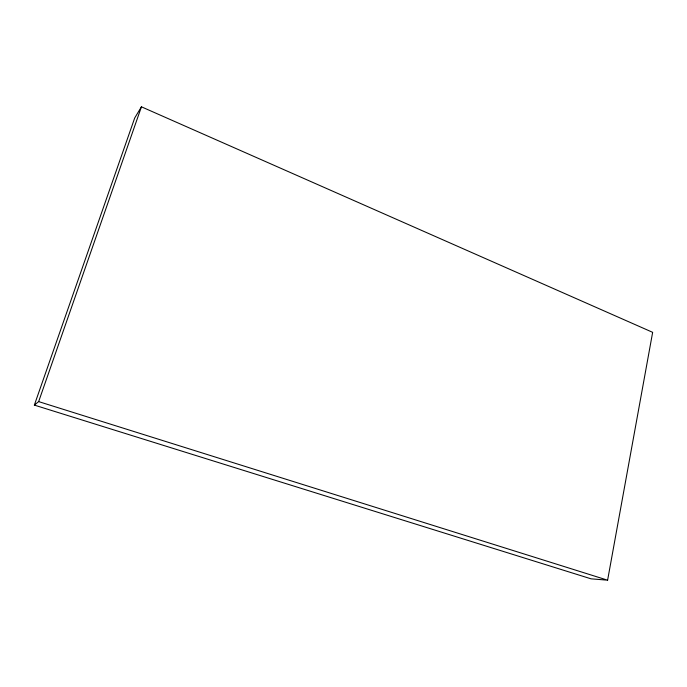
<?xml version="1.0" encoding="UTF-8"?>
<svg xmlns="http://www.w3.org/2000/svg" width="687" height="687" viewBox="0 0 687 687"><rect width="100%" height="100%" fill="white"/><g stroke="black" fill="none" stroke-linecap="round" stroke-linejoin="round"><path stroke-width="1.03" d="M607.609 580.18L652.65 332.328L141.436 106.82L134.721 117.941L34.35 405.098L591.078 578.832L607.609 580.18L38.652 401.603L34.35 405.098M38.652 401.603L141.436 106.82"/></g></svg>
